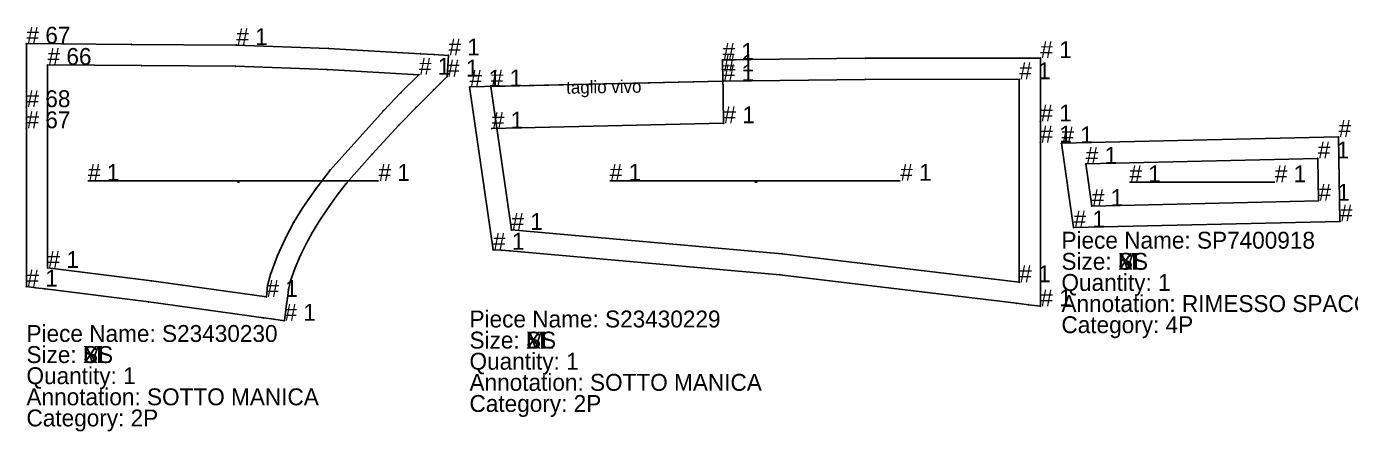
# Model space of a CAD drawing. Extents: x -10 to 8445, y -315 to 270.
# Drawn here: x 6137 to 6764, y -118 to 74 of the extents above; entities that cross this region are included whole.
import ezdxf

# ---------------------------------------------------------------- set-up
doc = ezdxf.new("R2010")
doc.units = 0

# ---------------------------------------------------------------- blocks, each defined once
blk = doc.blocks.new('S23430230-S_XS')
at = {"layer": '1'}
blk.add_lwpolyline([(-44102.6758, 53770.1055), (-44053.0352, 53769.7734), (-44003.3906, 53769.4375), (-44003.2617, 53769.4336), (-43959.625, 53767.832), (-43916.1406, 53765.3477), (-43909.4492, 53764.9297), (-43902.7617, 53764.5117), (-43903.4102, 53754.5039), (-43906.5703, 53751.3789), (-43909.7305, 53748.2539), (-43918.0586, 53739.9297), (-43926.2656, 53731.4688), (-43938.8984, 53717.7031), (-43951.1523, 53703.8828), (-43955.9336, 53697.7344), (-43960.4258, 53691.3594), (-43963.9883, 53686.043), (-43967.3203, 53680.5586), (-43970.1914, 53675.2969), (-43972.8203, 53669.8945), (-43975.4219, 53663.9531), (-43977.5586, 53657.8086), (-43978.5469, 53653.6758), (-43979.043, 53649.4453), (-43979.4063, 53646.8086), (-43979.7695, 53644.1602), (-43980.4961, 53638.875), (-43985.457, 53639.5742), (-43990.418, 53640.2773), (-44044.7266, 53647.8086), (-44093.8867, 53653.9883), (-44098.2813, 53654.5234), (-44102.6719, 53655.0625), (-44102.6758, 53730.0313), (-44102.6797, 53740.0313)], close=True, dxfattribs=at)
at = {"layer": '14'}
blk.add_lwpolyline([(-44092.6758, 53760.0352), (-44048.1289, 53759.7344), (-44003.5781, 53759.4375), (-43960.1406, 53757.8438), (-43916.7539, 53755.375), (-43925.2617, 53746.9648), (-43933.5586, 53738.3125), (-43958.8516, 53710.2734), (-43965.4805, 53701.5352), (-43971.7266, 53692.4805), (-43975.9883, 53685.5508), (-43979.8359, 53678.3477), (-43983.8008, 53669.7578), (-43987.0938, 53660.8359), (-43988.4141, 53655.5898), (-43989.0039, 53650.168), (-44043.4453, 53657.7266), (-44092.668, 53663.9102)], close=True, dxfattribs=at)
at = {"layer": '2'}
for p in [(-44102.6758, 53770.1055), (-44053.0352, 53769.7734), (-44003.3906, 53769.4375), (-43959.625, 53767.832), (-43916.1406, 53765.3477), (-43909.4492, 53764.9297), (-44092.6758, 53760.0352), (-44048.1289, 53759.7344), (-44003.5781, 53759.4375), (-43902.7617, 53764.5117), (-43960.1406, 53757.8438), (-43916.7539, 53755.375), (-43903.4102, 53754.5039), (-43909.7305, 53748.2539), (-43906.5703, 53751.3789), (-43933.5586, 53738.3125), (-43926.2656, 53731.4688), (-43938.8984, 53717.7031), (-43958.8516, 53710.2734), (-43951.1523, 53703.8828), (-43971.7266, 53692.4805), (-43960.4258, 53691.3594), (-43979.8359, 53678.3477), (-43967.3203, 53680.5586), (-43972.8203, 53669.8945), (-44092.668, 53663.9102), (-43987.0938, 53660.8359), (-44102.6719, 53655.0625), (-44098.2813, 53654.5234), (-44093.8867, 53653.9883), (-44043.4453, 53657.7266), (-43977.5586, 53657.8086), (-44044.7266, 53647.8086), (-43989.0039, 53650.168), (-43979.043, 53649.4453), (-43990.418, 53640.2773), (-43985.457, 53639.5742), (-43979.7695, 53644.1602), (-43980.4961, 53638.875)]:
    blk.add_point(p, dxfattribs=at)
at = {"layer": '3'}
for p in [(-44003.2617, 53769.4336), (-43925.2617, 53746.9648), (-44102.6797, 53740.0313), (-43918.0586, 53739.9297), (-44102.6758, 53730.0313), (-43965.4805, 53701.5352), (-43955.9336, 53697.7344), (-43975.9883, 53685.5508), (-43963.9883, 53686.043), (-43970.1914, 53675.2969), (-43983.8008, 53669.7578), (-43975.4219, 53663.9531), (-43988.4141, 53655.5898), (-43978.5469, 53653.6758), (-43979.4063, 53646.8086)]:
    blk.add_point(p, dxfattribs=at)
at = {"layer": '4'}
for p in [(-44003.2617, 53769.4336, 10), (-44102.6797, 53740.0313, 10), (-44102.6758, 53730.0313, 10)]:
    blk.add_point(p, dxfattribs=at)
at = {"layer": '5'}
blk.add_line((-44002.7188, 53704.4922), (-44001.7188, 53704.4922), dxfattribs=at)
at = {"layer": '7'}
blk.add_line((-44073.5508, 53705.1133), (-43935.8828, 53705.1133), dxfattribs=at)
at = {"layer": '1'}
for s, p in [('Piece Name: S23430230', (-44102.6758, 53628.8711)), ('Size: XS', (-44102.6758, 53618.8711))]:
    blk.add_text(s, height=8, dxfattribs=at).set_placement(p)
blk = doc.blocks.new('S23430230-S_S')
at = {"layer": '1'}
blk.add_lwpolyline([(-44102.6758, 53770.1055), (-44053.0352, 53769.7734), (-44003.3906, 53769.4375), (-44003.2617, 53769.4336), (-43959.625, 53767.832), (-43916.1406, 53765.3477), (-43909.4492, 53764.9297), (-43902.7617, 53764.5117), (-43903.4102, 53754.5039), (-43906.5703, 53751.3789), (-43909.7305, 53748.2539), (-43918.0586, 53739.9297), (-43926.2656, 53731.4688), (-43938.8984, 53717.7031), (-43951.1523, 53703.8828), (-43955.9336, 53697.7344), (-43960.4258, 53691.3594), (-43963.9883, 53686.043), (-43967.3203, 53680.5586), (-43970.1914, 53675.2969), (-43972.8203, 53669.8945), (-43975.4219, 53663.9531), (-43977.5586, 53657.8086), (-43978.5469, 53653.6758), (-43979.043, 53649.4453), (-43979.4063, 53646.8086), (-43979.7695, 53644.1602), (-43980.4961, 53638.875), (-43985.457, 53639.5742), (-43990.4141, 53640.2773), (-44044.7266, 53647.8086), (-44093.8867, 53653.9883), (-44098.2813, 53654.5234), (-44102.6719, 53655.0625), (-44102.6758, 53730.0313), (-44102.6797, 53740.0313)], close=True, dxfattribs=at)
at = {"layer": '14'}
blk.add_lwpolyline([(-44092.6758, 53760.0352), (-44048.1289, 53759.7344), (-44003.5781, 53759.4375), (-43960.1406, 53757.8438), (-43916.7539, 53755.375), (-43925.2617, 53746.9648), (-43933.5586, 53738.3125), (-43958.8516, 53710.2734), (-43965.4805, 53701.5352), (-43971.7266, 53692.4805), (-43975.9883, 53685.5508), (-43979.8359, 53678.3477), (-43983.8008, 53669.7578), (-43987.0938, 53660.8359), (-43988.4141, 53655.5898), (-43989.0039, 53650.168), (-44043.4453, 53657.7266), (-44092.668, 53663.9102)], close=True, dxfattribs=at)
at = {"layer": '2'}
for p in [(-44102.6758, 53770.1055), (-44053.0352, 53769.7734), (-44003.3906, 53769.4375), (-43959.625, 53767.832), (-43916.1406, 53765.3477), (-43909.4492, 53764.9297), (-44092.6758, 53760.0352), (-44048.1289, 53759.7344), (-44003.5781, 53759.4375), (-43902.7617, 53764.5117), (-43960.1406, 53757.8438), (-43916.7539, 53755.375), (-43903.4102, 53754.5039), (-43909.7305, 53748.2539), (-43906.5703, 53751.3789), (-43933.5586, 53738.3125), (-43926.2656, 53731.4688), (-43938.8984, 53717.7031), (-43958.8516, 53710.2734), (-43951.1523, 53703.8828), (-43971.7266, 53692.4805), (-43960.4258, 53691.3594), (-43979.8359, 53678.3477), (-43967.3203, 53680.5586), (-43972.8203, 53669.8945), (-44092.668, 53663.9102), (-43987.0938, 53660.8359), (-44102.6719, 53655.0625), (-44098.2813, 53654.5234), (-44093.8867, 53653.9883), (-44043.4453, 53657.7266), (-43977.5586, 53657.8086), (-44044.7266, 53647.8086), (-43989.0039, 53650.168), (-43979.043, 53649.4453), (-43990.4141, 53640.2773), (-43985.457, 53639.5742), (-43979.7695, 53644.1602), (-43980.4961, 53638.875)]:
    blk.add_point(p, dxfattribs=at)
at = {"layer": '3'}
for p in [(-44003.2617, 53769.4336), (-43925.2617, 53746.9648), (-44102.6797, 53740.0313), (-43918.0586, 53739.9297), (-44102.6758, 53730.0313), (-43965.4805, 53701.5352), (-43955.9336, 53697.7344), (-43975.9883, 53685.5508), (-43963.9883, 53686.043), (-43970.1914, 53675.2969), (-43983.8008, 53669.7578), (-43975.4219, 53663.9531), (-43988.4141, 53655.5898), (-43978.5469, 53653.6758), (-43979.4063, 53646.8086)]:
    blk.add_point(p, dxfattribs=at)
at = {"layer": '4'}
for p in [(-44003.2617, 53769.4336, 10), (-44102.6797, 53740.0313, 10), (-44102.6758, 53730.0313, 10)]:
    blk.add_point(p, dxfattribs=at)
at = {"layer": '5'}
blk.add_line((-44002.7188, 53704.4922), (-44001.7188, 53704.4922), dxfattribs=at)
at = {"layer": '7'}
blk.add_line((-44073.5508, 53705.1133), (-43935.8828, 53705.1133), dxfattribs=at)
at = {"layer": '1'}
for s, p in [('# 67', (-44102.6758, 53770.1055)), ('# 1', (-44003.2617, 53769.4336)), ('# 1', (-43902.7617, 53764.5117)), ('# 1', (-43903.4102, 53754.5039)), ('# 68', (-44102.6797, 53740.0313)), ('# 67', (-44102.6758, 53730.0313)), ('# 1', (-44102.6719, 53655.0625)), ('# 1', (-43980.4961, 53638.875)), ('Piece Name: S23430230', (-44102.6758, 53628.8711)), ('Size: S', (-44102.6758, 53618.8711)), ('Quantity: 1', (-44102.6758, 53608.8711)), ('Annotation: SOTTO MANICA', (-44102.6758, 53598.8711)), ('Category: 2P', (-44102.6758, 53588.8711))]:
    blk.add_text(s, height=8, dxfattribs=at).set_placement(p)
at = {"layer": '14'}
for s, p in [('# 66', (-44092.6758, 53760.0352)), ('# 1', (-43916.7539, 53755.375)), ('# 1', (-44092.668, 53663.9102)), ('# 1', (-43989.0039, 53650.168))]:
    blk.add_text(s, height=8, dxfattribs=at).set_placement(p)
at = {"layer": '2'}
for s, p in [('# 67', (-44102.6758, 53770.1055)), ('# 1', (-43902.7617, 53764.5117)), ('# 66', (-44092.6758, 53760.0352)), ('# 1', (-43916.7539, 53755.375)), ('# 1', (-43903.4102, 53754.5039)), ('# 1', (-44092.668, 53663.9102)), ('# 1', (-44102.6719, 53655.0625)), ('# 1', (-43989.0039, 53650.168)), ('# 1', (-43980.4961, 53638.875))]:
    blk.add_text(s, height=8, dxfattribs=at).set_placement(p)
at = {"layer": '3'}
for s, p in [('# 1', (-44003.2617, 53769.4336)), ('# 68', (-44102.6797, 53740.0313)), ('# 67', (-44102.6758, 53730.0313))]:
    blk.add_text(s, height=8, dxfattribs=at).set_placement(p)
at = {"layer": '4'}
for s, p in [('# 1', (-44003.2617, 53769.4336)), ('# 68', (-44102.6797, 53740.0313)), ('# 67', (-44102.6758, 53730.0313))]:
    blk.add_text(s, height=8, dxfattribs=at).set_placement(p)
at = {"layer": '7'}
for p in [(-44073.5508, 53705.1133), (-43935.8828, 53705.1133)]:
    blk.add_text('# 1', height=8, dxfattribs=at).set_placement(p)
blk = doc.blocks.new('S23430230-S_M')
at = {"layer": '1'}
blk.add_lwpolyline([(-44102.6758, 53770.1055), (-44053.0352, 53769.7734), (-44003.3906, 53769.4375), (-44003.2617, 53769.4336), (-43959.625, 53767.832), (-43916.1406, 53765.3477), (-43909.4492, 53764.9297), (-43902.7617, 53764.5117), (-43903.4102, 53754.5039), (-43906.5703, 53751.3789), (-43909.7305, 53748.2539), (-43918.0586, 53739.9297), (-43926.2656, 53731.4688), (-43938.8984, 53717.7031), (-43951.1523, 53703.8828), (-43955.9336, 53697.7344), (-43960.4258, 53691.3594), (-43963.9883, 53686.043), (-43967.3203, 53680.5586), (-43970.1914, 53675.2969), (-43972.8203, 53669.8945), (-43975.4219, 53663.9531), (-43977.5586, 53657.8086), (-43978.5469, 53653.6758), (-43979.043, 53649.4453), (-43979.4063, 53646.8086), (-43979.7695, 53644.1602), (-43980.4961, 53638.875), (-43985.457, 53639.5742), (-43990.418, 53640.2773), (-44044.7266, 53647.8086), (-44093.8867, 53653.9883), (-44098.2813, 53654.5234), (-44102.6719, 53655.0625), (-44102.6758, 53730.0313), (-44102.6797, 53740.0313)], close=True, dxfattribs=at)
at = {"layer": '14'}
blk.add_lwpolyline([(-44092.6758, 53760.0352), (-44048.1289, 53759.7344), (-44003.5781, 53759.4375), (-43960.1406, 53757.8438), (-43916.7539, 53755.375), (-43925.2617, 53746.9648), (-43933.5586, 53738.3125), (-43958.8516, 53710.2734), (-43965.4805, 53701.5352), (-43971.7266, 53692.4805), (-43975.9883, 53685.5508), (-43979.8359, 53678.3477), (-43983.8008, 53669.7578), (-43987.0938, 53660.8359), (-43988.4141, 53655.5898), (-43989.0039, 53650.168), (-44043.4453, 53657.7266), (-44092.668, 53663.9102)], close=True, dxfattribs=at)
at = {"layer": '2'}
for p in [(-44102.6758, 53770.1055), (-44053.0352, 53769.7734), (-44003.3906, 53769.4375), (-43959.625, 53767.832), (-43916.1406, 53765.3477), (-43909.4492, 53764.9297), (-44092.6758, 53760.0352), (-44048.1289, 53759.7344), (-44003.5781, 53759.4375), (-43902.7617, 53764.5117), (-43960.1406, 53757.8438), (-43916.7539, 53755.375), (-43903.4102, 53754.5039), (-43909.7305, 53748.2539), (-43906.5703, 53751.3789), (-43933.5586, 53738.3125), (-43926.2656, 53731.4688), (-43938.8984, 53717.7031), (-43958.8516, 53710.2734), (-43951.1523, 53703.8828), (-43971.7266, 53692.4805), (-43960.4258, 53691.3594), (-43979.8359, 53678.3477), (-43967.3203, 53680.5586), (-43972.8203, 53669.8945), (-44092.668, 53663.9102), (-43987.0938, 53660.8359), (-44102.6719, 53655.0625), (-44098.2813, 53654.5234), (-44093.8867, 53653.9883), (-44043.4453, 53657.7266), (-43977.5586, 53657.8086), (-44044.7266, 53647.8086), (-43989.0039, 53650.168), (-43979.043, 53649.4453), (-43990.418, 53640.2773), (-43985.457, 53639.5742), (-43979.7695, 53644.1602), (-43980.4961, 53638.875)]:
    blk.add_point(p, dxfattribs=at)
at = {"layer": '3'}
for p in [(-44003.2617, 53769.4336), (-43925.2617, 53746.9648), (-44102.6797, 53740.0313), (-43918.0586, 53739.9297), (-44102.6758, 53730.0313), (-43965.4805, 53701.5352), (-43955.9336, 53697.7344), (-43975.9883, 53685.5508), (-43963.9883, 53686.043), (-43970.1914, 53675.2969), (-43983.8008, 53669.7578), (-43975.4219, 53663.9531), (-43988.4141, 53655.5898), (-43978.5469, 53653.6758), (-43979.4063, 53646.8086)]:
    blk.add_point(p, dxfattribs=at)
at = {"layer": '4'}
for p in [(-44003.2617, 53769.4336, 10), (-44102.6797, 53740.0313, 10), (-44102.6758, 53730.0313, 10)]:
    blk.add_point(p, dxfattribs=at)
at = {"layer": '5'}
blk.add_line((-44002.7188, 53704.4922), (-44001.7188, 53704.4922), dxfattribs=at)
at = {"layer": '7'}
blk.add_line((-44073.5508, 53705.1133), (-43935.8828, 53705.1133), dxfattribs=at)
at = {"layer": '1'}
for s, p in [('Piece Name: S23430230', (-44102.6758, 53628.8711)), ('Size: M', (-44102.6758, 53618.8711))]:
    blk.add_text(s, height=8, dxfattribs=at).set_placement(p)
blk = doc.blocks.new('S23430230-S_L')
at = {"layer": '1'}
blk.add_lwpolyline([(-44102.6758, 53770.1055), (-44053.0352, 53769.7734), (-44003.3906, 53769.4375), (-44003.2617, 53769.4336), (-43959.625, 53767.832), (-43916.1406, 53765.3477), (-43909.4492, 53764.9297), (-43902.7617, 53764.5117), (-43903.4102, 53754.5039), (-43906.5703, 53751.3789), (-43909.7305, 53748.2539), (-43918.0586, 53739.9297), (-43926.2656, 53731.4688), (-43938.8984, 53717.7031), (-43951.1523, 53703.8828), (-43955.9336, 53697.7344), (-43960.4258, 53691.3594), (-43963.9883, 53686.043), (-43967.3203, 53680.5586), (-43970.1914, 53675.2969), (-43972.8203, 53669.8945), (-43975.4219, 53663.9531), (-43977.5586, 53657.8086), (-43978.5469, 53653.6758), (-43979.043, 53649.4453), (-43979.4063, 53646.8086), (-43979.7695, 53644.1602), (-43980.4961, 53638.875), (-43985.457, 53639.5742), (-43990.418, 53640.2773), (-44044.7266, 53647.8086), (-44093.8867, 53653.9883), (-44098.2813, 53654.5234), (-44102.6719, 53655.0625), (-44102.6758, 53730.0313), (-44102.6797, 53740.0234)], close=True, dxfattribs=at)
at = {"layer": '14'}
blk.add_lwpolyline([(-44092.6758, 53760.0352), (-44048.1289, 53759.7344), (-44003.5781, 53759.4375), (-43960.1406, 53757.8438), (-43916.7539, 53755.375), (-43925.2617, 53746.9648), (-43933.5586, 53738.3125), (-43958.8516, 53710.2734), (-43965.4805, 53701.5352), (-43971.7266, 53692.4805), (-43975.9883, 53685.5508), (-43979.8359, 53678.3477), (-43983.8008, 53669.7578), (-43987.0938, 53660.8359), (-43988.4141, 53655.5898), (-43989.0039, 53650.168), (-44043.4453, 53657.7266), (-44092.668, 53663.9102)], close=True, dxfattribs=at)
at = {"layer": '2'}
for p in [(-44102.6758, 53770.1055), (-44053.0352, 53769.7734), (-44003.3906, 53769.4375), (-43959.625, 53767.832), (-43916.1406, 53765.3477), (-43909.4492, 53764.9297), (-44092.6758, 53760.0352), (-44048.1289, 53759.7344), (-44003.5781, 53759.4375), (-43902.7617, 53764.5117), (-43960.1406, 53757.8438), (-43916.7539, 53755.375), (-43903.4102, 53754.5039), (-43909.7305, 53748.2539), (-43906.5703, 53751.3789), (-43933.5586, 53738.3125), (-43926.2656, 53731.4688), (-43938.8984, 53717.7031), (-43958.8516, 53710.2734), (-43951.1523, 53703.8828), (-43971.7266, 53692.4805), (-43960.4258, 53691.3594), (-43979.8359, 53678.3477), (-43967.3203, 53680.5586), (-43972.8203, 53669.8945), (-44092.668, 53663.9102), (-43987.0938, 53660.8359), (-44102.6719, 53655.0625), (-44098.2813, 53654.5234), (-44093.8867, 53653.9883), (-44043.4453, 53657.7266), (-43977.5586, 53657.8086), (-44044.7266, 53647.8086), (-43989.0039, 53650.168), (-43979.043, 53649.4453), (-43990.418, 53640.2773), (-43985.457, 53639.5742), (-43979.7695, 53644.1602), (-43980.4961, 53638.875)]:
    blk.add_point(p, dxfattribs=at)
at = {"layer": '3'}
for p in [(-44003.2617, 53769.4336), (-43925.2617, 53746.9648), (-44102.6797, 53740.0234), (-43918.0586, 53739.9297), (-44102.6758, 53730.0313), (-43965.4805, 53701.5352), (-43955.9336, 53697.7344), (-43975.9883, 53685.5508), (-43963.9883, 53686.043), (-43970.1914, 53675.2969), (-43983.8008, 53669.7578), (-43975.4219, 53663.9531), (-43988.4141, 53655.5898), (-43978.5469, 53653.6758), (-43979.4063, 53646.8086)]:
    blk.add_point(p, dxfattribs=at)
at = {"layer": '4'}
for p in [(-44003.2617, 53769.4336, 10), (-44102.6797, 53740.0234, 10), (-44102.6758, 53730.0313, 10)]:
    blk.add_point(p, dxfattribs=at)
at = {"layer": '5'}
blk.add_line((-44002.7188, 53704.4922), (-44001.7188, 53704.4922), dxfattribs=at)
at = {"layer": '7'}
blk.add_line((-44073.5508, 53705.1133), (-43935.8828, 53705.1133), dxfattribs=at)
at = {"layer": '1'}
for s, p in [('Piece Name: S23430230', (-44102.6758, 53628.8711)), ('Size: L', (-44102.6758, 53618.8711))]:
    blk.add_text(s, height=8, dxfattribs=at).set_placement(p)
blk = doc.blocks.new('S23430230-S_XL')
at = {"layer": '1'}
blk.add_lwpolyline([(-44102.6797, 53770.1055), (-44053.0391, 53769.7734), (-44003.3945, 53769.4375), (-44003.2617, 53769.4336), (-43959.625, 53767.832), (-43916.1406, 53765.3477), (-43909.4492, 53764.9297), (-43902.7617, 53764.5117), (-43903.4102, 53754.5039), (-43906.5703, 53751.3789), (-43909.7305, 53748.2539), (-43918.0586, 53739.9297), (-43926.2656, 53731.4688), (-43938.8984, 53717.7031), (-43951.1523, 53703.8828), (-43955.9336, 53697.7344), (-43960.4258, 53691.3594), (-43963.9883, 53686.043), (-43967.3203, 53680.5586), (-43970.1914, 53675.2969), (-43972.8203, 53669.8945), (-43975.4219, 53663.9531), (-43977.5586, 53657.8086), (-43978.5469, 53653.6758), (-43979.043, 53649.4453), (-43979.4023, 53646.8125), (-43979.7695, 53644.1602), (-43980.4961, 53638.875), (-43985.457, 53639.5742), (-43990.418, 53640.2773), (-44044.7266, 53647.8086), (-44093.8867, 53653.9883), (-44098.2813, 53654.5234), (-44102.6719, 53655.0625), (-44102.6797, 53730.0313), (-44102.6797, 53740.0234)], close=True, dxfattribs=at)
at = {"layer": '14'}
blk.add_lwpolyline([(-44092.6836, 53760.0352), (-44048.1328, 53759.7344), (-44003.582, 53759.4375), (-43960.1406, 53757.8438), (-43916.7539, 53755.375), (-43925.2617, 53746.9648), (-43933.5586, 53738.3125), (-43958.8516, 53710.2734), (-43965.4766, 53701.5352), (-43971.7266, 53692.4805), (-43975.9844, 53685.5547), (-43979.8359, 53678.3477), (-43983.7969, 53669.7578), (-43987.0938, 53660.8359), (-43988.4141, 53655.5898), (-43989.0039, 53650.168), (-44043.4453, 53657.7266), (-44092.668, 53663.9102)], close=True, dxfattribs=at)
at = {"layer": '2'}
for p in [(-44102.6797, 53770.1055), (-44053.0391, 53769.7734), (-44003.3945, 53769.4375), (-43959.625, 53767.832), (-43916.1406, 53765.3477), (-43909.4492, 53764.9297), (-44092.6836, 53760.0352), (-44048.1328, 53759.7344), (-44003.582, 53759.4375), (-43902.7617, 53764.5117), (-43960.1406, 53757.8438), (-43916.7539, 53755.375), (-43903.4102, 53754.5039), (-43909.7305, 53748.2539), (-43906.5703, 53751.3789), (-43933.5586, 53738.3125), (-43926.2656, 53731.4688), (-43938.8984, 53717.7031), (-43958.8516, 53710.2734), (-43951.1523, 53703.8828), (-43971.7266, 53692.4805), (-43960.4258, 53691.3594), (-43979.8359, 53678.3477), (-43967.3203, 53680.5586), (-43972.8203, 53669.8945), (-44092.668, 53663.9102), (-43987.0938, 53660.8359), (-44102.6719, 53655.0625), (-44098.2813, 53654.5234), (-44093.8867, 53653.9883), (-44043.4453, 53657.7266), (-43977.5586, 53657.8086), (-44044.7266, 53647.8086), (-43989.0039, 53650.168), (-43979.043, 53649.4453), (-43990.418, 53640.2773), (-43985.457, 53639.5742), (-43979.7695, 53644.1602), (-43980.4961, 53638.875)]:
    blk.add_point(p, dxfattribs=at)
at = {"layer": '3'}
for p in [(-44003.2617, 53769.4336), (-43925.2617, 53746.9648), (-44102.6797, 53740.0234), (-43918.0586, 53739.9297), (-44102.6797, 53730.0313), (-43965.4766, 53701.5352), (-43955.9336, 53697.7344), (-43975.9844, 53685.5547), (-43963.9883, 53686.043), (-43970.1914, 53675.2969), (-43983.7969, 53669.7578), (-43975.4219, 53663.9531), (-43988.4141, 53655.5898), (-43978.5469, 53653.6758), (-43979.4023, 53646.8125)]:
    blk.add_point(p, dxfattribs=at)
at = {"layer": '4'}
for p in [(-44003.2617, 53769.4336, 10), (-44102.6797, 53740.0234, 10), (-44102.6797, 53730.0313, 10)]:
    blk.add_point(p, dxfattribs=at)
at = {"layer": '5'}
blk.add_line((-44002.7188, 53704.4922), (-44001.7188, 53704.4922), dxfattribs=at)
at = {"layer": '7'}
blk.add_line((-44073.5508, 53705.1133), (-43935.8828, 53705.1133), dxfattribs=at)
at = {"layer": '1'}
for s, p in [('Piece Name: S23430230', (-44102.6758, 53628.8711)), ('Size: XL', (-44102.6758, 53618.8711))]:
    blk.add_text(s, height=8, dxfattribs=at).set_placement(p)
blk = doc.blocks.new('S23430229-S_XS')
at = {"layer": '1'}
blk.add_lwpolyline([(-44259.3125, 53757.0859), (-44139.293, 53759.8789), (-44139.4531, 53769.875), (-44071.793, 53770.6172), (-43998.8555, 53770.707), (-43993.8438, 53770.7227), (-43988.8281, 53770.7383), (-43988.8281, 53740.7109), (-43988.8281, 53730.7109), (-43988.8281, 53653.1914), (-43994.4844, 53653.9375), (-44000.1445, 53654.6875), (-44112.2813, 53668.1289), (-44240.1758, 53679.418), (-44244.1719, 53679.7188), (-44248.1719, 53680.0195)], close=True, dxfattribs=at)
at = {"layer": '14'}
blk.add_lwpolyline([(-44249.2461, 53757.3203), (-44194.2656, 53758.6016), (-44139.2891, 53759.8789), (-44071.7148, 53760.6172), (-43998.8359, 53760.7148), (-43998.8359, 53664.6172), (-44111.293, 53678.0781), (-44239.418, 53689.3789)], close=True, dxfattribs=at)
at = {"layer": '2'}
for p in [(-44139.4531, 53769.875), (-44071.793, 53770.6172), (-43998.8555, 53770.707), (-43993.8438, 53770.7227), (-43988.8281, 53770.7383), (-44194.2656, 53758.6016), (-44139.293, 53759.8789), (-44139.2891, 53759.8789), (-44139.2852, 53764.4336), (-44071.7148, 53760.6172), (-43998.8359, 53760.7148), (-44259.3125, 53757.0859), (-44249.2461, 53757.3203), (-44138.9492, 53739.8828), (-44138.9414, 53739.8789), (-44248.7773, 53737.3242), (-44239.418, 53689.3789), (-44248.1719, 53680.0195), (-44244.1719, 53679.7188), (-44240.1758, 53679.418), (-44111.293, 53678.0781), (-44112.2813, 53668.1289), (-43998.8359, 53664.6172), (-44000.1445, 53654.6875), (-43994.4844, 53653.9375), (-43988.8281, 53653.1914)]:
    blk.add_point(p, dxfattribs=at)
at = {"layer": '3'}
for p in [(-43988.8281, 53740.7109), (-43988.8281, 53730.7109)]:
    blk.add_point(p, dxfattribs=at)
at = {"layer": '4'}
for p in [(-43988.8281, 53740.7109, 10), (-43988.8281, 53730.7109, 10)]:
    blk.add_point(p, dxfattribs=at)
at = {"layer": '5'}
blk.add_line((-44124.0742, 53711.957), (-44123.0742, 53711.957), dxfattribs=at)
at = {"layer": '7'}
blk.add_line((-44192.875, 53712.6563), (-44055.2031, 53712.6563), dxfattribs=at)
at = {"layer": '8'}
for points in [[(-44138.9492, 53739.8828), (-44139.2852, 53764.4336)], [(-44248.7773, 53737.3242), (-44138.9414, 53739.8789)]]:
    blk.add_lwpolyline(points, dxfattribs=at)
at = {"layer": '1'}
for s, p in [('Piece Name: S23430229', (-44259.3125, 53643.1914)), ('Size: XS', (-44259.3125, 53633.1914))]:
    blk.add_text(s, height=8, dxfattribs=at).set_placement(p)
at = {"layer": '19'}
blk.add_text('taglio vivo', height=6, rotation=0.8952, dxfattribs=at).set_placement((-44213.4688, 53753.8164))
blk = doc.blocks.new('S23430229-S_S')
at = {"layer": '1'}
blk.add_lwpolyline([(-44259.3125, 53757.0859), (-44139.293, 53759.8789), (-44139.4531, 53769.875), (-44071.793, 53770.6172), (-43998.8555, 53770.707), (-43993.8438, 53770.7227), (-43988.8281, 53770.7383), (-43988.8281, 53740.7109), (-43988.8281, 53730.7109), (-43988.8281, 53653.1914), (-43994.4844, 53653.9375), (-44000.1445, 53654.6875), (-44112.2813, 53668.1289), (-44240.1758, 53679.4141), (-44244.1719, 53679.7188), (-44248.1719, 53680.0195)], close=True, dxfattribs=at)
at = {"layer": '14'}
blk.add_lwpolyline([(-44249.2461, 53757.3203), (-44194.2656, 53758.6016), (-44139.2891, 53759.8789), (-44071.7148, 53760.6172), (-43998.8359, 53760.7148), (-43998.8359, 53664.6172), (-44111.293, 53678.0781), (-44239.4141, 53689.3789)], close=True, dxfattribs=at)
at = {"layer": '2'}
for p in [(-44139.4531, 53769.875), (-44071.793, 53770.6172), (-43998.8555, 53770.707), (-43993.8438, 53770.7227), (-43988.8281, 53770.7383), (-44194.2656, 53758.6016), (-44139.293, 53759.8789), (-44139.2891, 53759.8789), (-44139.2852, 53764.4336), (-44071.7148, 53760.6172), (-43998.8359, 53760.7148), (-44259.3125, 53757.0859), (-44249.2461, 53757.3203), (-44138.9492, 53739.8828), (-44138.9414, 53739.8789), (-44248.7773, 53737.3242), (-44239.4141, 53689.3789), (-44248.1719, 53680.0195), (-44244.1719, 53679.7188), (-44240.1758, 53679.4141), (-44111.293, 53678.0781), (-44112.2813, 53668.1289), (-43998.8359, 53664.6172), (-44000.1445, 53654.6875), (-43994.4844, 53653.9375), (-43988.8281, 53653.1914)]:
    blk.add_point(p, dxfattribs=at)
at = {"layer": '3'}
for p in [(-43988.8281, 53740.7109), (-43988.8281, 53730.7109)]:
    blk.add_point(p, dxfattribs=at)
at = {"layer": '4'}
for p in [(-43988.8281, 53740.7109, 10), (-43988.8281, 53730.7109, 10)]:
    blk.add_point(p, dxfattribs=at)
at = {"layer": '5'}
blk.add_line((-44124.0742, 53711.957), (-44123.0742, 53711.957), dxfattribs=at)
at = {"layer": '7'}
blk.add_line((-44192.875, 53712.6563), (-44055.2031, 53712.6563), dxfattribs=at)
at = {"layer": '8'}
for points in [[(-44138.9492, 53739.8828), (-44139.2852, 53764.4336)], [(-44248.7773, 53737.3242), (-44138.9414, 53739.8789)]]:
    blk.add_lwpolyline(points, dxfattribs=at)
at = {"layer": '1'}
for s, p in [('# 1', (-44139.4531, 53769.875)), ('# 1', (-43988.8281, 53770.7383)), ('# 1', (-44259.3125, 53757.0859)), ('# 1', (-44139.293, 53759.8789)), ('# 1', (-43988.8281, 53740.7109)), ('# 1', (-43988.8281, 53730.7109)), ('# 1', (-44248.1719, 53680.0195)), ('# 1', (-43988.8281, 53653.1914)), ('Piece Name: S23430229', (-44259.3125, 53643.1914)), ('Size: S', (-44259.3125, 53633.1914)), ('Quantity: 1', (-44259.3125, 53623.1914)), ('Annotation: SOTTO MANICA', (-44259.3125, 53613.1914)), ('Category: 2P', (-44259.3125, 53603.1914))]:
    blk.add_text(s, height=8, dxfattribs=at).set_placement(p)
at = {"layer": '14'}
for p in [(-44249.2461, 53757.3203), (-43998.8359, 53760.7148), (-44239.4141, 53689.3789), (-43998.8359, 53664.6172)]:
    blk.add_text('# 1', height=8, dxfattribs=at).set_placement(p)
at = {"layer": '19'}
blk.add_text('taglio vivo', height=6, rotation=0.8952, dxfattribs=at).set_placement((-44213.4688, 53753.8164))
at = {"layer": '2'}
for p in [(-44139.4531, 53769.875), (-43988.8281, 53770.7383), (-44139.2852, 53764.4336), (-44259.3125, 53757.0859), (-44249.2461, 53757.3203), (-44139.293, 53759.8789), (-43998.8359, 53760.7148), (-44138.9492, 53739.8828), (-44138.9414, 53739.8789), (-44248.7773, 53737.3242), (-44239.4141, 53689.3789), (-44248.1719, 53680.0195), (-43998.8359, 53664.6172), (-43988.8281, 53653.1914)]:
    blk.add_text('# 1', height=8, dxfattribs=at).set_placement(p)
at = {"layer": '3'}
for p in [(-43988.8281, 53740.7109), (-43988.8281, 53730.7109)]:
    blk.add_text('# 1', height=8, dxfattribs=at).set_placement(p)
at = {"layer": '4'}
for p in [(-43988.8281, 53740.7109), (-43988.8281, 53730.7109)]:
    blk.add_text('# 1', height=8, dxfattribs=at).set_placement(p)
at = {"layer": '7'}
for p in [(-44192.875, 53712.6563), (-44055.2031, 53712.6563)]:
    blk.add_text('# 1', height=8, dxfattribs=at).set_placement(p)
at = {"layer": '8'}
for p in [(-44139.2852, 53764.4336), (-44138.9492, 53739.8828), (-44138.9414, 53739.8789), (-44248.7773, 53737.3242)]:
    blk.add_text('# 1', height=8, dxfattribs=at).set_placement(p)
blk = doc.blocks.new('S23430229-S_M')
at = {"layer": '1'}
blk.add_lwpolyline([(-44259.3125, 53757.0859), (-44139.293, 53759.8789), (-44139.4531, 53769.875), (-44071.793, 53770.6172), (-43998.8555, 53770.707), (-43993.8438, 53770.7227), (-43988.8281, 53770.7383), (-43988.8281, 53740.7109), (-43988.8281, 53730.7109), (-43988.8281, 53653.1914), (-43994.4844, 53653.9375), (-44000.1445, 53654.6875), (-44112.2813, 53668.1289), (-44240.1758, 53679.418), (-44244.1719, 53679.7188), (-44248.1719, 53680.0195)], close=True, dxfattribs=at)
at = {"layer": '14'}
blk.add_lwpolyline([(-44249.2461, 53757.3203), (-44194.2656, 53758.6016), (-44139.2891, 53759.8789), (-44071.7148, 53760.6172), (-43998.8359, 53760.7148), (-43998.8359, 53664.6172), (-44111.293, 53678.0781), (-44239.418, 53689.3789)], close=True, dxfattribs=at)
at = {"layer": '2'}
for p in [(-44139.4531, 53769.875), (-44071.793, 53770.6172), (-43998.8555, 53770.707), (-43993.8438, 53770.7227), (-43988.8281, 53770.7383), (-44194.2656, 53758.6016), (-44139.293, 53759.8789), (-44139.2891, 53759.8789), (-44139.2852, 53764.4336), (-44071.7148, 53760.6172), (-43998.8359, 53760.7148), (-44259.3125, 53757.0859), (-44249.2461, 53757.3203), (-44138.9492, 53739.8828), (-44138.9414, 53739.8789), (-44248.7773, 53737.3242), (-44239.418, 53689.3789), (-44248.1719, 53680.0195), (-44244.1719, 53679.7188), (-44240.1758, 53679.418), (-44111.293, 53678.0781), (-44112.2813, 53668.1289), (-43998.8359, 53664.6172), (-44000.1445, 53654.6875), (-43994.4844, 53653.9375), (-43988.8281, 53653.1914)]:
    blk.add_point(p, dxfattribs=at)
at = {"layer": '3'}
for p in [(-43988.8281, 53740.7109), (-43988.8281, 53730.7109)]:
    blk.add_point(p, dxfattribs=at)
at = {"layer": '4'}
for p in [(-43988.8281, 53740.7109, 10), (-43988.8281, 53730.7109, 10)]:
    blk.add_point(p, dxfattribs=at)
at = {"layer": '5'}
blk.add_line((-44124.0742, 53711.957), (-44123.0742, 53711.957), dxfattribs=at)
at = {"layer": '7'}
blk.add_line((-44192.875, 53712.6563), (-44055.2031, 53712.6563), dxfattribs=at)
at = {"layer": '8'}
for points in [[(-44138.9492, 53739.8828), (-44139.2852, 53764.4336)], [(-44248.7773, 53737.3242), (-44138.9414, 53739.8789)]]:
    blk.add_lwpolyline(points, dxfattribs=at)
at = {"layer": '1'}
for s, p in [('Piece Name: S23430229', (-44259.3125, 53643.1914)), ('Size: M', (-44259.3125, 53633.1914))]:
    blk.add_text(s, height=8, dxfattribs=at).set_placement(p)
at = {"layer": '19'}
blk.add_text('taglio vivo', height=6, rotation=0.8952, dxfattribs=at).set_placement((-44213.4688, 53753.8164))
blk = doc.blocks.new('S23430229-S_L')
at = {"layer": '1'}
blk.add_lwpolyline([(-44259.3125, 53757.0859), (-44139.293, 53759.8789), (-44139.4531, 53769.875), (-44071.793, 53770.6172), (-43998.8555, 53770.707), (-43993.8438, 53770.7227), (-43988.8281, 53770.7383), (-43988.8281, 53740.7109), (-43988.8281, 53730.7109), (-43988.8281, 53653.1914), (-43994.4844, 53653.9375), (-44000.1445, 53654.6875), (-44112.2813, 53668.1289), (-44240.1758, 53679.418), (-44244.1719, 53679.7188), (-44248.1719, 53680.0195)], close=True, dxfattribs=at)
at = {"layer": '14'}
blk.add_lwpolyline([(-44249.2461, 53757.3203), (-44194.2656, 53758.6016), (-44139.2891, 53759.8789), (-44071.7148, 53760.6172), (-43998.8359, 53760.7148), (-43998.8359, 53664.6172), (-44111.293, 53678.0781), (-44239.418, 53689.3789)], close=True, dxfattribs=at)
at = {"layer": '2'}
for p in [(-44139.4531, 53769.875), (-44071.793, 53770.6172), (-43998.8555, 53770.707), (-43993.8438, 53770.7227), (-43988.8281, 53770.7383), (-44194.2656, 53758.6016), (-44139.293, 53759.8789), (-44139.2891, 53759.8789), (-44139.2852, 53764.4336), (-44071.7148, 53760.6172), (-43998.8359, 53760.7148), (-44259.3125, 53757.0859), (-44249.2461, 53757.3203), (-44138.9492, 53739.8828), (-44138.9414, 53739.8789), (-44248.7773, 53737.3242), (-44239.418, 53689.3789), (-44248.1719, 53680.0195), (-44244.1719, 53679.7188), (-44240.1758, 53679.418), (-44111.293, 53678.0781), (-44112.2813, 53668.1289), (-43998.8359, 53664.6172), (-44000.1445, 53654.6875), (-43994.4844, 53653.9375), (-43988.8281, 53653.1914)]:
    blk.add_point(p, dxfattribs=at)
at = {"layer": '3'}
for p in [(-43988.8281, 53740.7109), (-43988.8281, 53730.7109)]:
    blk.add_point(p, dxfattribs=at)
at = {"layer": '4'}
for p in [(-43988.8281, 53740.7109, 10), (-43988.8281, 53730.7109, 10)]:
    blk.add_point(p, dxfattribs=at)
at = {"layer": '5'}
blk.add_line((-44124.0742, 53711.957), (-44123.0742, 53711.957), dxfattribs=at)
at = {"layer": '7'}
blk.add_line((-44192.875, 53712.6563), (-44055.2031, 53712.6563), dxfattribs=at)
at = {"layer": '8'}
for points in [[(-44138.9492, 53739.8828), (-44139.2852, 53764.4336)], [(-44248.7773, 53737.3242), (-44138.9414, 53739.8789)]]:
    blk.add_lwpolyline(points, dxfattribs=at)
at = {"layer": '1'}
for s, p in [('Piece Name: S23430229', (-44259.3125, 53643.1914)), ('Size: L', (-44259.3125, 53633.1914))]:
    blk.add_text(s, height=8, dxfattribs=at).set_placement(p)
at = {"layer": '19'}
blk.add_text('taglio vivo', height=6, rotation=0.8952, dxfattribs=at).set_placement((-44213.4688, 53753.8164))
blk = doc.blocks.new('S23430229-S_XL')
at = {"layer": '1'}
blk.add_lwpolyline([(-44259.3125, 53757.0859), (-44139.293, 53759.8789), (-44139.4531, 53769.875), (-44071.793, 53770.6172), (-43998.8555, 53770.707), (-43993.8438, 53770.7227), (-43988.8281, 53770.7383), (-43988.8281, 53740.7109), (-43988.8281, 53730.7109), (-43988.8281, 53653.1914), (-43994.4844, 53653.9375), (-44000.1445, 53654.6875), (-44112.2813, 53668.1289), (-44240.1758, 53679.418), (-44244.1719, 53679.7188), (-44248.1719, 53680.0195)], close=True, dxfattribs=at)
at = {"layer": '14'}
blk.add_lwpolyline([(-44249.2461, 53757.3203), (-44194.2656, 53758.6016), (-44139.2891, 53759.8789), (-44071.7148, 53760.6172), (-43998.8359, 53760.7148), (-43998.8359, 53664.6172), (-44111.293, 53678.0781), (-44239.418, 53689.3789)], close=True, dxfattribs=at)
at = {"layer": '2'}
for p in [(-44139.4531, 53769.875), (-44071.793, 53770.6172), (-43998.8555, 53770.707), (-43993.8438, 53770.7227), (-43988.8281, 53770.7383), (-44194.2656, 53758.6016), (-44139.293, 53759.8789), (-44139.2891, 53759.8789), (-44139.2852, 53764.4336), (-44071.7148, 53760.6172), (-43998.8359, 53760.7148), (-44259.3125, 53757.0859), (-44249.2461, 53757.3203), (-44138.9492, 53739.8828), (-44138.9414, 53739.8789), (-44248.7773, 53737.3242), (-44239.418, 53689.3789), (-44248.1719, 53680.0195), (-44244.1719, 53679.7188), (-44240.1758, 53679.418), (-44111.293, 53678.0781), (-44112.2813, 53668.1289), (-43998.8359, 53664.6172), (-44000.1445, 53654.6875), (-43994.4844, 53653.9375), (-43988.8281, 53653.1914)]:
    blk.add_point(p, dxfattribs=at)
at = {"layer": '3'}
for p in [(-43988.8281, 53740.7109), (-43988.8281, 53730.7109)]:
    blk.add_point(p, dxfattribs=at)
at = {"layer": '4'}
for p in [(-43988.8281, 53740.7109, 10), (-43988.8281, 53730.7109, 10)]:
    blk.add_point(p, dxfattribs=at)
at = {"layer": '5'}
blk.add_line((-44124.0742, 53711.957), (-44123.0742, 53711.957), dxfattribs=at)
at = {"layer": '7'}
blk.add_line((-44192.875, 53712.6563), (-44055.2031, 53712.6563), dxfattribs=at)
at = {"layer": '8'}
for points in [[(-44138.9492, 53739.8828), (-44139.2852, 53764.4336)], [(-44248.7773, 53737.3242), (-44138.9414, 53739.8789)]]:
    blk.add_lwpolyline(points, dxfattribs=at)
at = {"layer": '1'}
for s, p in [('Piece Name: S23430229', (-44259.3125, 53643.1914)), ('Size: XL', (-44259.3125, 53633.1914))]:
    blk.add_text(s, height=8, dxfattribs=at).set_placement(p)
at = {"layer": '19'}
blk.add_text('taglio vivo', height=6, rotation=0.8952, dxfattribs=at).set_placement((-44213.4688, 53753.8164))
blk = doc.blocks.new('SP7400918-S_XS')
at = {"layer": '1'}
blk.add_lwpolyline([(-44128.7813, 53730.1172), (-44254.9922, 53727.1836), (-44260.75, 53767.0586), (-44129.4453, 53770.1211)], close=True, dxfattribs=at)
at = {"layer": '14'}
blk.add_lwpolyline([(-44138.9453, 53739.8789), (-44246.3633, 53737.3789), (-44249.2461, 53757.3359), (-44139.2891, 53759.8789)], close=True, dxfattribs=at)
at = {"layer": '2'}
for p in [(-44260.75, 53767.0586), (-44129.4453, 53770.1211), (-44139.2891, 53759.8789), (-44249.2461, 53757.3359), (-44138.9453, 53739.8789), (-44246.3633, 53737.3789), (-44254.9922, 53727.1836), (-44128.7813, 53730.1172)]:
    blk.add_point(p, dxfattribs=at)
at = {"layer": '5'}
blk.add_line((-44194.7656, 53748.6445), (-44193.7656, 53748.6445), dxfattribs=at)
at = {"layer": '7'}
blk.add_line((-44228.5117, 53748.6328), (-44159.6758, 53748.6328), dxfattribs=at)
at = {"layer": '1'}
for s, p in [('Piece Name: SP7400918', (-44260.75, 53717.1797)), ('Size: XS', (-44260.75, 53707.1797))]:
    blk.add_text(s, height=8, dxfattribs=at).set_placement(p)
blk = doc.blocks.new('SP7400918-S_S')
at = {"layer": '1'}
blk.add_lwpolyline([(-44128.7813, 53730.1172), (-44254.9922, 53727.1836), (-44260.7539, 53767.0586), (-44129.4453, 53770.1211)], close=True, dxfattribs=at)
at = {"layer": '14'}
blk.add_lwpolyline([(-44138.9453, 53739.8789), (-44246.3633, 53737.3789), (-44249.2461, 53757.3359), (-44139.2891, 53759.8789)], close=True, dxfattribs=at)
at = {"layer": '2'}
for p in [(-44260.7539, 53767.0586), (-44129.4453, 53770.1211), (-44139.2891, 53759.8789), (-44249.2461, 53757.3359), (-44138.9453, 53739.8789), (-44246.3633, 53737.3789), (-44254.9922, 53727.1836), (-44128.7813, 53730.1172)]:
    blk.add_point(p, dxfattribs=at)
at = {"layer": '5'}
blk.add_line((-44194.7656, 53748.6445), (-44193.7656, 53748.6445), dxfattribs=at)
at = {"layer": '7'}
blk.add_line((-44228.5117, 53748.6328), (-44159.6758, 53748.6328), dxfattribs=at)
at = {"layer": '1'}
for s, p in [('# 1', (-44129.4453, 53770.1211)), ('# 1', (-44260.7539, 53767.0586)), ('# 1', (-44254.9922, 53727.1836)), ('# 1', (-44128.7813, 53730.1172)), ('Piece Name: SP7400918', (-44260.75, 53717.1797)), ('Size: S', (-44260.75, 53707.1797)), ('Quantity: 1', (-44260.75, 53697.1797)), ('Annotation: RIMESSO SPACCO MANICA', (-44260.75, 53687.1797)), ('Category: 4P', (-44260.75, 53677.1797))]:
    blk.add_text(s, height=8, dxfattribs=at).set_placement(p)
at = {"layer": '14'}
for p in [(-44249.2461, 53757.3359), (-44139.2891, 53759.8789), (-44138.9453, 53739.8789), (-44246.3633, 53737.3789)]:
    blk.add_text('# 1', height=8, dxfattribs=at).set_placement(p)
at = {"layer": '2'}
for p in [(-44129.4453, 53770.1211), (-44260.7539, 53767.0586), (-44249.2461, 53757.3359), (-44139.2891, 53759.8789), (-44138.9453, 53739.8789), (-44246.3633, 53737.3789), (-44254.9922, 53727.1836), (-44128.7813, 53730.1172)]:
    blk.add_text('# 1', height=8, dxfattribs=at).set_placement(p)
at = {"layer": '7'}
for p in [(-44228.5117, 53748.6328), (-44159.6758, 53748.6328)]:
    blk.add_text('# 1', height=8, dxfattribs=at).set_placement(p)
blk = doc.blocks.new('SP7400918-S_M')
at = {"layer": '1'}
blk.add_lwpolyline([(-44128.7813, 53730.1172), (-44254.9922, 53727.1836), (-44260.75, 53767.0586), (-44129.4453, 53770.1211)], close=True, dxfattribs=at)
at = {"layer": '14'}
blk.add_lwpolyline([(-44138.9453, 53739.8789), (-44246.3633, 53737.3789), (-44249.2461, 53757.3359), (-44139.2891, 53759.8789)], close=True, dxfattribs=at)
at = {"layer": '2'}
for p in [(-44260.75, 53767.0586), (-44129.4453, 53770.1211), (-44139.2891, 53759.8789), (-44249.2461, 53757.3359), (-44138.9453, 53739.8789), (-44246.3633, 53737.3789), (-44254.9922, 53727.1836), (-44128.7813, 53730.1172)]:
    blk.add_point(p, dxfattribs=at)
at = {"layer": '5'}
blk.add_line((-44194.7656, 53748.6445), (-44193.7656, 53748.6445), dxfattribs=at)
at = {"layer": '7'}
blk.add_line((-44228.5117, 53748.6328), (-44159.6758, 53748.6328), dxfattribs=at)
at = {"layer": '1'}
for s, p in [('Piece Name: SP7400918', (-44260.75, 53717.1797)), ('Size: M', (-44260.75, 53707.1797))]:
    blk.add_text(s, height=8, dxfattribs=at).set_placement(p)
blk = doc.blocks.new('SP7400918-S_L')
at = {"layer": '1'}
blk.add_lwpolyline([(-44128.7813, 53730.1172), (-44254.9922, 53727.1836), (-44260.75, 53767.0586), (-44129.4453, 53770.1211)], close=True, dxfattribs=at)
at = {"layer": '14'}
blk.add_lwpolyline([(-44138.9453, 53739.8789), (-44246.3633, 53737.3789), (-44249.2461, 53757.3359), (-44139.2891, 53759.8789)], close=True, dxfattribs=at)
at = {"layer": '2'}
for p in [(-44260.75, 53767.0586), (-44129.4453, 53770.1211), (-44139.2891, 53759.8789), (-44249.2461, 53757.3359), (-44138.9453, 53739.8789), (-44246.3633, 53737.3789), (-44254.9922, 53727.1836), (-44128.7813, 53730.1172)]:
    blk.add_point(p, dxfattribs=at)
at = {"layer": '5'}
blk.add_line((-44194.7656, 53748.6445), (-44193.7656, 53748.6445), dxfattribs=at)
at = {"layer": '7'}
blk.add_line((-44228.5117, 53748.6328), (-44159.6758, 53748.6328), dxfattribs=at)
at = {"layer": '1'}
for s, p in [('Piece Name: SP7400918', (-44260.75, 53717.1797)), ('Size: L', (-44260.75, 53707.1797))]:
    blk.add_text(s, height=8, dxfattribs=at).set_placement(p)
blk = doc.blocks.new('SP7400918-S_XL')
at = {"layer": '1'}
blk.add_lwpolyline([(-44128.7813, 53730.1172), (-44254.9922, 53727.1836), (-44260.75, 53767.0586), (-44129.4453, 53770.1211)], close=True, dxfattribs=at)
at = {"layer": '14'}
blk.add_lwpolyline([(-44138.9453, 53739.8789), (-44246.3633, 53737.3789), (-44249.2461, 53757.3359), (-44139.2891, 53759.8789)], close=True, dxfattribs=at)
at = {"layer": '2'}
for p in [(-44260.75, 53767.0586), (-44129.4453, 53770.1211), (-44139.2891, 53759.8789), (-44249.2461, 53757.3359), (-44138.9453, 53739.8789), (-44246.3633, 53737.3789), (-44254.9922, 53727.1836), (-44128.7813, 53730.1172)]:
    blk.add_point(p, dxfattribs=at)
at = {"layer": '5'}
blk.add_line((-44194.7656, 53748.6445), (-44193.7656, 53748.6445), dxfattribs=at)
at = {"layer": '7'}
blk.add_line((-44228.5117, 53748.6328), (-44159.6758, 53748.6328), dxfattribs=at)
at = {"layer": '1'}
for s, p in [('Piece Name: SP7400918', (-44260.75, 53717.1797)), ('Size: XL', (-44260.75, 53707.1797))]:
    blk.add_text(s, height=8, dxfattribs=at).set_placement(p)

msp = doc.modelspace()

# ---------------------------------------------------------------- block references
at = {"layer": '1'}
for name, p in [('S23430230-S_S', (50239.2344, -53704.4922)), ('S23430230-S_XS', (50239.2344, -53704.4922)), ('S23430230-S_M', (50239.2344, -53704.4922)), ('S23430230-S_L', (50239.2344, -53704.4922)), ('S23430230-S_XL', (50239.2344, -53704.4922)), ('S23430229-S_S', (50605.7813, -53711.957)), ('S23430229-S_XS', (50605.7813, -53711.957)), ('S23430229-S_M', (50605.7813, -53711.957)), ('S23430229-S_L', (50605.7813, -53711.957)), ('S23430229-S_XL', (50605.7813, -53711.957)), ('SP7400918-S_S', (50887.6953, -53748.6445)), ('SP7400918-S_XS', (50887.6953, -53748.6445)), ('SP7400918-S_M', (50887.6953, -53748.6445)), ('SP7400918-S_L', (50887.6953, -53748.6445)), ('SP7400918-S_XL', (50887.6953, -53748.6445))]:
    msp.add_blockref(name, p, dxfattribs=at)

doc.saveas('drawing.dxf')
